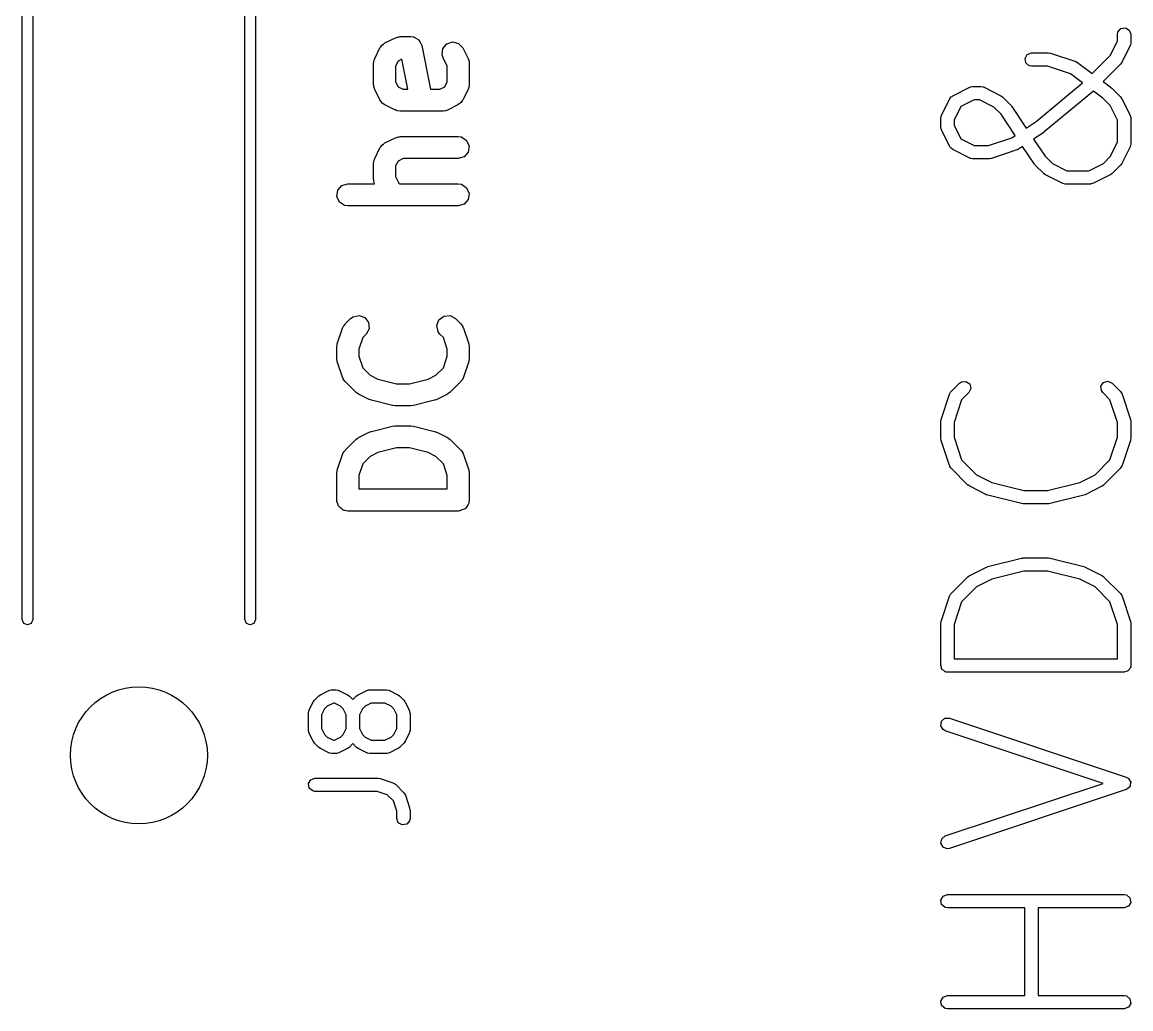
# Model space of a CAD drawing. Extents: x 37 to 259, y -144 to -45.
# Drawn here: x 52.02 to 64.56, y -67.21 to -56.05 of the extents above; entities that cross this region are included whole.
import ezdxf

# ---------------------------------------------------------------- set-up
doc = ezdxf.new("R2010")
doc.units = 0
doc.layers.add('BLACK', color=7, linetype='CONTINUOUS')

msp = doc.modelspace()

# ---------------------------------------------------------------- linework, layer by layer
at = {"layer": 'BLACK', "linetype": 'CONTINUOUS'}
for p, q in [((52.02, -62.811), (52.02, -51.806)), ((52.14, -51.806), (52.14, -62.811)), ((54.54, -62.811), (54.54, -51.806)), ((54.66, -51.806), (54.66, -62.811)), ((64.4118, -56.1874), (64.4163, -56.1618)), ((64.4163, -56.1618), (64.4493, -56.1225)), ((64.4493, -56.1225), (64.4998, -56.1136)), ((64.4998, -56.1136), (64.5442, -56.1392)), ((64.5442, -56.1392), (64.5618, -56.1874)), ((56.0756, -56.3307), (56.0883, -56.3124)), ((56.0883, -56.3124), (56.1075, -56.3011)), ((56.1075, -56.3011), (56.1238, -56.286)), ((56.1238, -56.286), (56.2428, -56.2264)), ((56.2428, -56.2264), (56.2769, -56.2152)), ((56.2769, -56.2152), (56.288, -56.2164)), ((56.288, -56.2164), (56.2987, -56.2132)), ((56.2987, -56.2132), (56.4178, -56.2132)), ((56.4178, -56.2132), (56.4424, -56.2168)), ((56.4424, -56.2168), (56.4465, -56.2166)), ((56.4465, -56.2166), (56.4484, -56.2177)), ((56.4484, -56.2177), (56.4533, -56.2184)), ((56.4533, -56.2184), (56.48, -56.2356)), ((56.48, -56.2356), (56.5077, -56.2514)), ((56.5077, -56.2514), (56.5093, -56.2546)), ((56.5093, -56.2546), (56.5124, -56.2566)), ((56.5124, -56.2566), (56.5256, -56.2855)), ((56.5256, -56.2855), (56.5403, -56.3137)), ((56.7786, -56.3497), (56.8229, -56.295)), ((56.8229, -56.295), (56.8897, -56.2728)), ((56.8897, -56.2728), (56.9578, -56.2903)), ((56.9578, -56.2903), (57.0058, -56.3419)), ((64.3299, -56.4287), (64.4118, -56.265)), ((64.4118, -56.265), (64.4118, -56.1874)), ((64.5544, -56.3118), (64.5538, -56.3162)), ((64.5572, -56.3083), (64.5544, -56.3118)), ((64.5618, -56.2827), (64.5572, -56.3083)), ((64.5618, -56.1874), (64.5618, -56.2827)), ((56.0083, -56.4609), (56.0679, -56.3419)), ((56.0679, -56.3419), (56.0715, -56.3366)), ((56.0715, -56.3366), (56.0722, -56.3339)), ((56.0722, -56.3339), (56.0756, -56.3307)), ((56.5403, -56.3137), (56.6393, -56.8085)), ((56.7709, -56.4196), (56.7786, -56.3497)), ((56.7821, -56.4537), (56.7709, -56.4196)), ((57.0058, -56.3419), (57.0653, -56.4609)), ((63.3653, -56.4601), (63.3909, -56.4157)), ((63.3909, -56.4157), (63.4391, -56.3981)), ((63.4391, -56.3981), (63.6296, -56.3981)), ((63.6296, -56.3981), (63.6517, -56.402)), ((63.6517, -56.402), (63.6533, -56.402)), ((63.6533, -56.402), (63.939, -56.4972)), ((64.126, -56.6326), (64.3299, -56.4287)), ((64.5538, -56.3162), (64.4586, -56.5067)), ((55.9951, -56.5168), (56.0003, -56.4813)), ((55.9951, -56.7549), (55.9951, -56.5168)), ((56.0003, -56.4813), (56.0064, -56.4719)), ((56.0064, -56.4719), (56.0083, -56.4609)), ((56.2728, -56.4909), (56.2451, -56.5463)), ((56.2451, -56.5463), (56.2451, -56.7254)), ((56.3165, -56.4691), (56.2728, -56.4909)), ((56.3843, -56.8085), (56.3165, -56.4691)), ((56.8285, -56.5463), (56.7821, -56.4537)), ((56.8285, -56.7254), (56.8285, -56.5463)), ((57.0653, -56.4609), (57.0766, -56.495)), ((57.0766, -56.495), (57.0753, -56.5061)), ((57.0753, -56.5061), (57.0785, -56.5168)), ((57.0785, -56.5168), (57.0785, -56.7549)), ((63.3742, -56.5106), (63.3653, -56.4601)), ((63.4135, -56.5436), (63.3742, -56.5106)), ((63.4391, -56.5481), (63.4135, -56.5436)), ((63.6174, -56.5481), (63.4391, -56.5481)), ((63.8801, -56.6357), (63.6174, -56.5481)), ((63.939, -56.4972), (63.9588, -56.5079)), ((63.9588, -56.5079), (63.9603, -56.5084)), ((63.9603, -56.5084), (64.126, -56.6326)), ((64.4446, -56.5262), (64.2472, -56.7235)), ((64.4452, -56.5247), (64.4446, -56.5262)), ((64.4586, -56.5067), (64.4452, -56.5247)), ((64.015, -56.7369), (63.8801, -56.6357)), ((55.9983, -56.7656), (55.9951, -56.7549)), ((55.9971, -56.7767), (55.9983, -56.7656)), ((56.0083, -56.8108), (55.9971, -56.7767)), ((56.0679, -56.9299), (56.0083, -56.8108)), ((56.2451, -56.7254), (56.2728, -56.7808)), ((56.2728, -56.7808), (56.3282, -56.8085)), ((56.3282, -56.8085), (56.3843, -56.8085)), ((56.6393, -56.8085), (56.7454, -56.8085)), ((56.7454, -56.8085), (56.8008, -56.7808)), ((56.8008, -56.7808), (56.8285, -56.7254)), ((57.0653, -56.8108), (57.0058, -56.9299)), ((57.0673, -56.7998), (57.0653, -56.8108)), ((57.0733, -56.7904), (57.0673, -56.7998)), ((57.0785, -56.7549), (57.0733, -56.7904)), ((62.5485, -56.8823), (62.7389, -56.787)), ((62.7389, -56.787), (62.7639, -56.7796)), ((62.7639, -56.7796), (62.7683, -56.7806)), ((62.7683, -56.7806), (62.7725, -56.7791)), ((62.7725, -56.7791), (62.8677, -56.7791)), ((62.8677, -56.7791), (62.8934, -56.7836)), ((62.8934, -56.7836), (62.8968, -56.7865)), ((62.8968, -56.7865), (62.9013, -56.787)), ((62.9013, -56.787), (63.0917, -56.8823)), ((63.4894, -57.1749), (64.015, -56.7369)), ((64.2472, -56.7235), (64.3413, -56.7941)), ((64.3413, -56.7941), (64.3466, -56.7998)), ((64.3466, -56.7998), (64.3493, -56.8011)), ((64.3493, -56.8011), (64.4446, -56.8963)), ((56.083, -56.9461), (56.0679, -56.9299)), ((57.0014, -56.9378), (56.998, -56.941)), ((57.0021, -56.9351), (57.0014, -56.9378)), ((57.0058, -56.9299), (57.0021, -56.9351)), ((62.4197, -57.1063), (62.5149, -56.9158)), ((62.5149, -56.9158), (62.5304, -56.8949)), ((62.5304, -56.8949), (62.5407, -56.8904)), ((62.5407, -56.8904), (62.5485, -56.8823)), ((62.7902, -56.9291), (62.6379, -57.0052)), ((62.85, -56.9291), (62.7902, -56.9291)), ((63.0138, -57.011), (62.85, -56.9291)), ((63.0917, -56.8823), (63.1097, -56.8956)), ((63.1097, -56.8956), (63.1112, -56.8963)), ((63.1112, -56.8963), (63.2065, -56.9915)), ((64.1383, -56.8294), (63.5824, -57.2927)), ((64.247, -56.9109), (64.1383, -56.8294)), ((64.3299, -56.9938), (64.247, -56.9109)), ((64.4446, -56.8963), (64.4574, -56.9147)), ((64.4574, -56.9147), (64.4586, -56.9158)), ((64.4586, -56.9158), (64.5538, -57.1063)), ((56.0943, -56.9653), (56.083, -56.9461)), ((56.1127, -56.978), (56.0943, -56.9653)), ((56.1158, -56.9814), (56.1127, -56.978)), ((56.1185, -56.9821), (56.1158, -56.9814)), ((56.1238, -56.9858), (56.1185, -56.9821)), ((56.2428, -57.0453), (56.1238, -56.9858)), ((56.2538, -57.0473), (56.2428, -57.0453)), ((56.2632, -57.0533), (56.2538, -57.0473)), ((56.2987, -57.0585), (56.2632, -57.0533)), ((56.7749, -57.0585), (56.2987, -57.0585)), ((56.7856, -57.0553), (56.7749, -57.0585)), ((56.7967, -57.0566), (56.7856, -57.0553)), ((56.8308, -57.0453), (56.7967, -57.0566)), ((56.9499, -56.9858), (56.8308, -57.0453)), ((56.9661, -56.9706), (56.9499, -56.9858)), ((56.9853, -56.9593), (56.9661, -56.9706)), ((56.998, -56.941), (56.9853, -56.9593)), ((62.6379, -57.0052), (62.5618, -57.1575)), ((63.0951, -57.0924), (63.0138, -57.011)), ((63.2065, -56.9915), (63.213, -57.0009)), ((63.213, -57.0009), (63.2158, -57.003)), ((63.2158, -57.003), (63.3794, -57.2483)), ((64.4118, -57.1575), (64.3299, -56.9938)), ((62.4118, -57.1398), (62.4163, -57.1142)), ((62.4118, -57.235), (62.4118, -57.1398)), ((62.4163, -57.1142), (62.4192, -57.1107)), ((62.4192, -57.1107), (62.4197, -57.1063)), ((62.5618, -57.1575), (62.5618, -57.2173)), ((63.2545, -57.3315), (63.0951, -57.0924)), ((63.3794, -57.2483), (63.4894, -57.1749)), ((64.4118, -57.4078), (64.4118, -57.1575)), ((64.5538, -57.1063), (64.5613, -57.1312)), ((64.5613, -57.1312), (64.5602, -57.1356)), ((64.5602, -57.1356), (64.5618, -57.1398)), ((64.5618, -57.1398), (64.5618, -57.4255)), ((62.4133, -57.2393), (62.4118, -57.235)), ((62.4123, -57.2436), (62.4133, -57.2393)), ((62.4197, -57.2686), (62.4123, -57.2436)), ((62.5149, -57.4591), (62.4197, -57.2686)), ((62.5618, -57.2173), (62.6379, -57.3696)), ((63.576, -57.2975), (63.4626, -57.3731)), ((63.5774, -57.2955), (63.576, -57.2975)), ((63.5824, -57.2927), (63.5774, -57.2955)), ((56.0883, -57.4434), (56.1075, -57.432)), ((56.1075, -57.432), (56.1238, -57.4169)), ((56.1238, -57.4169), (56.2428, -57.3574)), ((56.2428, -57.3574), (56.2769, -57.3461)), ((56.2769, -57.3461), (56.288, -57.3473)), ((56.288, -57.3473), (56.2987, -57.3442)), ((56.2987, -57.3442), (56.9535, -57.3442)), ((56.9535, -57.3442), (56.989, -57.3493)), ((56.989, -57.3493), (57.0481, -57.3875)), ((57.0481, -57.3875), (57.0772, -57.4516)), ((62.6379, -57.3696), (62.7902, -57.4458)), ((62.9508, -57.4458), (63.2154, -57.3575)), ((63.2154, -57.3575), (63.2545, -57.3315)), ((63.4626, -57.3731), (63.5927, -57.5682)), ((64.3299, -57.5716), (64.4118, -57.4078)), ((64.5618, -57.4255), (64.5572, -57.4512)), ((56.0083, -57.5919), (56.0679, -57.4728)), ((56.0679, -57.4728), (56.0715, -57.4675)), ((56.0715, -57.4675), (56.0722, -57.4648)), ((56.0722, -57.4648), (56.0756, -57.4617)), ((56.0756, -57.4617), (56.0883, -57.4434)), ((57.0671, -57.5212), (57.021, -57.5744)), ((57.0772, -57.4516), (57.0671, -57.5212)), ((62.5231, -57.4668), (62.5149, -57.4591)), ((62.5275, -57.4771), (62.5231, -57.4668)), ((62.5485, -57.4926), (62.5275, -57.4771)), ((62.7389, -57.5878), (62.5485, -57.4926)), ((62.7902, -57.4458), (62.9508, -57.4458)), ((63.2724, -57.4967), (62.9867, -57.5919)), ((63.2749, -57.4947), (63.2724, -57.4967)), ((63.2903, -57.4879), (63.2749, -57.4947)), ((63.3378, -57.4563), (63.2903, -57.4879)), ((63.472, -57.6576), (63.3378, -57.4563)), ((64.5538, -57.4591), (64.4586, -57.6495)), ((64.5544, -57.4546), (64.5538, -57.4591)), ((64.5572, -57.4512), (64.5544, -57.4546)), ((55.9951, -57.6478), (56.0003, -57.6123)), ((55.9951, -57.8263), (55.9951, -57.6478)), ((56.0003, -57.6123), (56.0064, -57.6029)), ((56.0064, -57.6029), (56.0083, -57.5919)), ((56.2728, -57.6219), (56.2451, -57.6773)), ((56.2451, -57.6773), (56.2451, -57.7968)), ((56.3282, -57.5942), (56.2728, -57.6219)), ((56.9535, -57.5942), (56.3282, -57.5942)), ((57.021, -57.5744), (56.9535, -57.5942)), ((62.7434, -57.5884), (62.7389, -57.5878)), ((62.7468, -57.5912), (62.7434, -57.5884)), ((62.7725, -57.5958), (62.7468, -57.5912)), ((62.963, -57.5958), (62.7725, -57.5958)), ((62.9645, -57.5952), (62.963, -57.5958)), ((62.9867, -57.5919), (62.9645, -57.5952)), ((63.4748, -57.6597), (63.472, -57.6576)), ((63.4813, -57.669), (63.4748, -57.6597)), ((63.5766, -57.7643), (63.4813, -57.669)), ((63.5927, -57.5682), (63.674, -57.6496)), ((63.674, -57.6496), (63.8378, -57.7315)), ((64.0881, -57.7315), (64.2519, -57.6496)), ((64.2519, -57.6496), (64.3299, -57.5716)), ((64.4446, -57.669), (64.3493, -57.7643)), ((64.4452, -57.6676), (64.4446, -57.669)), ((64.4586, -57.6495), (64.4452, -57.6676)), ((56.2451, -57.7968), (56.2824, -57.8713)), ((63.5781, -57.765), (63.5766, -57.7643)), ((63.5961, -57.7783), (63.5781, -57.765)), ((63.7866, -57.8736), (63.5961, -57.7783)), ((63.8378, -57.7315), (64.0881, -57.7315)), ((64.3298, -57.7783), (64.1393, -57.8736)), ((64.331, -57.7771), (64.3298, -57.7783)), ((64.3493, -57.7643), (64.331, -57.7771)), ((55.5898, -57.9529), (55.6359, -57.8997)), ((55.6359, -57.8997), (55.7035, -57.8799)), ((55.7035, -57.8799), (56.0076, -57.8799)), ((55.9983, -57.8371), (55.9951, -57.8263)), ((55.9971, -57.8482), (55.9983, -57.8371)), ((56.0076, -57.8799), (55.9971, -57.8482)), ((56.2824, -57.8713), (56.291, -57.8799)), ((56.291, -57.8799), (56.9535, -57.8799)), ((56.9535, -57.8799), (56.989, -57.8851)), ((56.989, -57.8851), (57.0481, -57.9232)), ((57.0481, -57.9232), (57.0772, -57.9873)), ((63.791, -57.8741), (63.7866, -57.8736)), ((63.7944, -57.877), (63.791, -57.8741)), ((63.8201, -57.8815), (63.7944, -57.877)), ((64.1058, -57.8815), (63.8201, -57.8815)), ((64.11, -57.8799), (64.1058, -57.8815)), ((64.1144, -57.881), (64.11, -57.8799)), ((64.1393, -57.8736), (64.1144, -57.881)), ((55.5797, -58.0225), (55.5898, -57.9529)), ((55.6089, -58.0866), (55.5797, -58.0225)), ((57.0671, -58.0569), (57.021, -58.1101)), ((57.0772, -57.9873), (57.0671, -58.0569)), ((55.668, -58.1248), (55.6089, -58.0866)), ((55.7035, -58.1299), (55.668, -58.1248)), ((56.9535, -58.1299), (55.7035, -58.1299)), ((57.021, -58.1101), (56.9535, -58.1299)), ((55.6746, -59.4641), (55.7341, -59.4046)), ((55.7341, -59.4046), (55.7629, -59.3831)), ((55.7629, -59.3831), (55.8317, -59.3683)), ((55.8317, -59.3683), (55.8976, -59.393)), ((55.8976, -59.393), (55.9397, -59.4494)), ((56.7098, -59.4838), (56.7345, -59.4179)), ((56.7345, -59.4179), (56.7909, -59.3758)), ((56.7909, -59.3758), (56.8611, -59.3709)), ((56.8611, -59.3709), (56.9228, -59.4046)), ((56.9228, -59.4046), (56.9823, -59.4641)), ((55.5849, -59.6916), (55.6444, -59.513)), ((55.6444, -59.513), (55.6605, -59.4809)), ((55.6605, -59.4809), (55.6692, -59.4739)), ((55.6692, -59.4739), (55.6746, -59.4641)), ((55.9447, -59.5196), (55.9109, -59.5814)), ((55.9397, -59.4494), (55.9447, -59.5196)), ((56.7246, -59.5526), (56.7098, -59.4838)), ((56.746, -59.5814), (56.7246, -59.5526)), ((56.9823, -59.4641), (57.0038, -59.4929)), ((57.0038, -59.4929), (57.0062, -59.5038)), ((57.0062, -59.5038), (57.0125, -59.513)), ((57.0125, -59.513), (57.0721, -59.6916)), ((55.5785, -59.7311), (55.5836, -59.6956)), ((55.5836, -59.6956), (55.5848, -59.6938)), ((55.5848, -59.6938), (55.5849, -59.6916)), ((55.8723, -59.62), (55.8285, -59.7514)), ((55.9109, -59.5814), (55.8723, -59.62)), ((56.7847, -59.62), (56.746, -59.5814)), ((56.8285, -59.7514), (56.7847, -59.62)), ((57.0721, -59.6916), (57.0784, -59.7269)), ((55.5785, -59.8501), (55.5785, -59.7311)), ((55.8285, -59.7514), (55.8285, -59.8299)), ((56.8285, -59.8299), (56.8285, -59.7514)), ((57.0784, -59.7269), (57.0779, -59.729)), ((57.0779, -59.729), (57.0785, -59.7311)), ((57.0785, -59.7311), (57.0785, -59.8501)), ((55.5791, -59.8522), (55.5785, -59.8501)), ((55.5785, -59.8544), (55.5791, -59.8522)), ((55.5849, -59.8897), (55.5785, -59.8544)), ((55.6444, -60.0682), (55.5849, -59.8897)), ((55.8285, -59.8299), (55.8723, -59.9612)), ((56.7847, -59.9612), (56.8285, -59.8299)), ((57.0721, -59.8897), (57.0125, -60.0682)), ((57.0733, -59.8856), (57.0721, -59.8875)), ((57.0721, -59.8875), (57.0721, -59.8897)), ((57.0785, -59.8501), (57.0733, -59.8856)), ((55.6508, -60.0774), (55.6444, -60.0682)), ((55.8723, -59.9612), (55.9561, -60.045)), ((55.9561, -60.045), (56.0447, -60.0893)), ((56.6122, -60.0893), (56.7009, -60.045)), ((56.7009, -60.045), (56.7847, -59.9612)), ((57.0125, -60.0682), (56.9964, -60.1003)), ((55.6531, -60.0884), (55.6508, -60.0774)), ((55.6746, -60.1171), (55.6531, -60.0884)), ((55.7937, -60.2361), (55.6746, -60.1171)), ((56.0447, -60.0893), (56.2546, -60.1418)), ((56.2546, -60.1418), (56.4024, -60.1418)), ((56.4024, -60.1418), (56.6122, -60.0893)), ((56.9823, -60.1171), (56.8633, -60.2361)), ((56.9877, -60.1073), (56.9823, -60.1171)), ((56.9964, -60.1003), (56.9877, -60.1073)), ((62.529, -60.2296), (62.6242, -60.1344)), ((62.6242, -60.1344), (62.6455, -60.1195)), ((62.6455, -60.1195), (62.6966, -60.115)), ((62.6966, -60.115), (62.7387, -60.1444)), ((62.752, -60.194), (62.7303, -60.2405)), ((62.7387, -60.1444), (62.752, -60.194)), ((64.2238, -60.168), (64.2533, -60.126)), ((64.2283, -60.2191), (64.2238, -60.168)), ((64.2533, -60.126), (64.3028, -60.1127)), ((64.3028, -60.1127), (64.3493, -60.1344)), ((64.3493, -60.1344), (64.4446, -60.2296)), ((55.7956, -60.2372), (55.7937, -60.2361)), ((55.7967, -60.2391), (55.7956, -60.2372)), ((55.8261, -60.2596), (55.7967, -60.2391)), ((55.9452, -60.3191), (55.8261, -60.2596)), ((55.9496, -60.3199), (55.9452, -60.3191)), ((55.9708, -60.3286), (55.9496, -60.3199)), ((56.7118, -60.3191), (56.6901, -60.3263)), ((56.8308, -60.2596), (56.7118, -60.3191)), ((56.8324, -60.2581), (56.8308, -60.2596)), ((56.8345, -60.2576), (56.8324, -60.2581)), ((56.8633, -60.2361), (56.8345, -60.2576)), ((62.4156, -60.5447), (62.5108, -60.2589)), ((62.5108, -60.2589), (62.5233, -60.236)), ((62.5233, -60.236), (62.5271, -60.2337)), ((62.5271, -60.2337), (62.529, -60.2296)), ((62.6476, -60.3232), (62.5618, -60.5805)), ((62.7303, -60.2405), (62.6476, -60.3232)), ((64.2433, -60.2405), (64.2283, -60.2191)), ((64.326, -60.3232), (64.2433, -60.2405)), ((64.4118, -60.5805), (64.326, -60.3232)), ((64.4446, -60.2296), (64.4595, -60.251)), ((64.4595, -60.251), (64.4599, -60.2554)), ((64.4599, -60.2554), (64.4627, -60.2589)), ((64.4627, -60.2589), (64.5579, -60.5447)), ((56.2089, -60.3881), (55.9708, -60.3286)), ((56.2125, -60.3879), (56.2089, -60.3881)), ((56.2392, -60.3918), (56.2125, -60.3879)), ((56.4178, -60.3918), (56.2392, -60.3918)), ((56.4212, -60.3908), (56.4178, -60.3918)), ((56.4481, -60.3881), (56.4212, -60.3908)), ((56.6862, -60.3286), (56.4481, -60.3881)), ((56.6901, -60.3263), (56.6862, -60.3286)), ((62.4118, -60.5684), (62.4157, -60.5463)), ((62.4118, -60.7589), (62.4118, -60.5684)), ((62.4157, -60.5463), (62.4156, -60.5447)), ((64.5579, -60.5447), (64.5612, -60.5668)), ((64.5612, -60.5668), (64.5618, -60.5684)), ((64.5618, -60.5684), (64.5618, -60.7589)), ((55.8261, -60.7502), (55.9452, -60.6907)), ((55.9452, -60.6907), (55.9669, -60.6835)), ((55.9669, -60.6835), (55.9708, -60.6813)), ((55.9708, -60.6813), (56.2089, -60.6217)), ((56.2089, -60.6217), (56.2358, -60.619)), ((56.2358, -60.619), (56.2392, -60.618)), ((56.2392, -60.618), (56.4178, -60.618)), ((56.4178, -60.618), (56.4445, -60.6219)), ((56.4445, -60.6219), (56.4481, -60.6217)), ((56.4481, -60.6217), (56.6862, -60.6813)), ((56.6862, -60.6813), (56.7073, -60.6899)), ((56.7073, -60.6899), (56.7118, -60.6907)), ((56.7118, -60.6907), (56.8308, -60.7502)), ((62.5618, -60.5805), (62.5618, -60.7467)), ((64.4118, -60.7467), (64.4118, -60.5805)), ((55.6746, -60.8927), (55.7937, -60.7737)), ((55.7937, -60.7737), (55.8224, -60.7522)), ((55.8224, -60.7522), (55.8245, -60.7517)), ((55.8245, -60.7517), (55.8261, -60.7502)), ((56.8308, -60.7502), (56.8603, -60.7707)), ((56.8603, -60.7707), (56.8614, -60.7726)), ((56.8614, -60.7726), (56.8633, -60.7737)), ((56.8633, -60.7737), (56.9823, -60.8927)), ((62.4123, -60.7604), (62.4118, -60.7589)), ((62.4156, -60.7826), (62.4123, -60.7604)), ((62.5108, -61.0683), (62.4156, -60.7826)), ((62.5618, -60.7467), (62.6476, -61.0041)), ((64.326, -61.0041), (64.4118, -60.7467)), ((64.5579, -60.7826), (64.4627, -61.0683)), ((64.5618, -60.7589), (64.5579, -60.7809)), ((64.5579, -60.7809), (64.5579, -60.7826)), ((55.5849, -61.1201), (55.6444, -60.9416)), ((55.6444, -60.9416), (55.6605, -60.9095)), ((55.6605, -60.9095), (55.6692, -60.9025)), ((55.6692, -60.9025), (55.6746, -60.8927)), ((56.0447, -60.9205), (55.9561, -60.9648)), ((56.2546, -60.868), (56.0447, -60.9205)), ((56.4024, -60.868), (56.2546, -60.868)), ((56.6122, -60.9205), (56.4024, -60.868)), ((56.7009, -60.9648), (56.6122, -60.9205)), ((56.9823, -60.8927), (57.0038, -60.9215)), ((57.0038, -60.9215), (57.0062, -60.9324)), ((57.0062, -60.9324), (57.0125, -60.9416)), ((57.0125, -60.9416), (57.0721, -61.1201)), ((55.8723, -61.0486), (55.8285, -61.1799)), ((55.9561, -60.9648), (55.8723, -61.0486)), ((56.7847, -61.0486), (56.7009, -60.9648)), ((56.8285, -61.1799), (56.7847, -61.0486)), ((62.5136, -61.0718), (62.5108, -61.0683)), ((62.514, -61.0763), (62.5136, -61.0718)), ((62.529, -61.0976), (62.514, -61.0763)), ((62.6476, -61.0041), (62.8169, -61.1734)), ((64.1566, -61.1734), (64.326, -61.0041)), ((64.4627, -61.0683), (64.4503, -61.0912)), ((55.5785, -61.1597), (55.5836, -61.1242)), ((55.5785, -61.4573), (55.5785, -61.1597)), ((55.5836, -61.1242), (55.5848, -61.1223)), ((55.5848, -61.1223), (55.5849, -61.1201)), ((55.8285, -61.1799), (55.8285, -61.3323)), ((56.8285, -61.3323), (56.8285, -61.1799)), ((57.0721, -61.1201), (57.0784, -61.1554)), ((57.0784, -61.1554), (57.0779, -61.1576)), ((57.0779, -61.1576), (57.0785, -61.1597)), ((57.0785, -61.1597), (57.0785, -61.4573)), ((62.7194, -61.2881), (62.529, -61.0976)), ((62.8169, -61.1734), (62.9891, -61.2595)), ((63.9844, -61.2595), (64.1566, -61.1734)), ((64.4446, -61.0976), (64.2541, -61.2881)), ((64.4465, -61.0935), (64.4446, -61.0976)), ((64.4503, -61.0912), (64.4465, -61.0935)), ((62.7209, -61.2888), (62.7194, -61.2881)), ((62.7389, -61.3021), (62.7209, -61.2888)), ((62.9294, -61.3974), (62.7389, -61.3021)), ((62.9891, -61.2595), (63.3531, -61.3505)), ((63.6204, -61.3505), (63.9844, -61.2595)), ((64.2346, -61.3021), (64.0441, -61.3974)), ((64.2357, -61.3009), (64.2346, -61.3021)), ((64.2541, -61.2881), (64.2357, -61.3009)), ((55.8285, -61.3323), (56.8285, -61.3323)), ((62.9329, -61.3978), (62.9294, -61.3974)), ((62.9448, -61.403), (62.9329, -61.3978)), ((63.3257, -61.4983), (62.9448, -61.403)), ((63.3531, -61.3505), (63.6204, -61.3505)), ((64.0288, -61.403), (63.6478, -61.4983)), ((64.0317, -61.4011), (64.0288, -61.403)), ((64.0441, -61.3974), (64.0317, -61.4011)), ((55.581, -61.466), (55.5785, -61.4573)), ((55.5797, -61.4749), (55.581, -61.466)), ((55.5908, -61.4992), (55.5797, -61.4749)), ((55.5983, -61.5248), (55.5908, -61.4992)), ((55.6051, -61.5307), (55.5983, -61.5248)), ((55.6089, -61.539), (55.6051, -61.5307)), ((55.6313, -61.5534), (55.6089, -61.539)), ((55.6514, -61.5709), (55.6313, -61.5534)), ((55.6604, -61.5722), (55.6514, -61.5709)), ((55.668, -61.5771), (55.6604, -61.5722)), ((55.7035, -61.5823), (55.668, -61.5771)), ((56.9621, -61.5797), (56.9535, -61.5823)), ((56.9711, -61.581), (56.9621, -61.5797)), ((56.9954, -61.57), (56.9711, -61.581)), ((57.021, -61.5625), (56.9954, -61.57)), ((57.0269, -61.5556), (57.021, -61.5625)), ((57.0352, -61.5519), (57.0269, -61.5556)), ((57.0496, -61.5295), (57.0352, -61.5519)), ((57.0671, -61.5093), (57.0496, -61.5295)), ((57.0684, -61.5004), (57.0671, -61.5093)), ((57.0733, -61.4928), (57.0684, -61.5004)), ((57.0785, -61.4573), (57.0733, -61.4928)), ((63.3292, -61.4979), (63.3257, -61.4983)), ((63.3439, -61.5005), (63.3292, -61.4979)), ((63.6296, -61.5005), (63.3439, -61.5005)), ((63.6329, -61.4993), (63.6296, -61.5005)), ((63.6478, -61.4983), (63.6329, -61.4993)), ((56.9535, -61.5823), (55.7035, -61.5823)), ((62.9448, -62.2099), (63.3257, -62.1147)), ((63.3257, -62.1147), (63.3406, -62.1136)), ((63.3406, -62.1136), (63.3439, -62.1124)), ((63.3439, -62.1124), (63.6296, -62.1124)), ((63.6296, -62.1124), (63.6444, -62.115)), ((63.6444, -62.115), (63.6478, -62.1147)), ((63.6478, -62.1147), (64.0288, -62.2099)), ((62.529, -62.5153), (62.7194, -62.3249)), ((62.7194, -62.3249), (62.7378, -62.312)), ((62.7378, -62.312), (62.7389, -62.3108)), ((62.7389, -62.3108), (62.9294, -62.2156)), ((62.9294, -62.2156), (62.9418, -62.2119)), ((62.9418, -62.2119), (62.9448, -62.2099)), ((63.3531, -62.2624), (62.9891, -62.3534)), ((63.6204, -62.2624), (63.3531, -62.2624)), ((63.9844, -62.3534), (63.6204, -62.2624)), ((64.0288, -62.2099), (64.0406, -62.2152)), ((64.0406, -62.2152), (64.0441, -62.2156)), ((64.0441, -62.2156), (64.2346, -62.3108)), ((64.2346, -62.3108), (64.2526, -62.3242)), ((64.2526, -62.3242), (64.2541, -62.3249)), ((64.2541, -62.3249), (64.4446, -62.5153)), ((62.8169, -62.4395), (62.6476, -62.6089)), ((62.9891, -62.3534), (62.8169, -62.4395)), ((64.1566, -62.4395), (63.9844, -62.3534)), ((64.326, -62.6089), (64.1566, -62.4395)), ((62.4156, -62.8304), (62.5108, -62.5447)), ((62.5108, -62.5447), (62.5233, -62.5218)), ((62.5233, -62.5218), (62.5271, -62.5194)), ((62.5271, -62.5194), (62.529, -62.5153)), ((64.4446, -62.5153), (64.4595, -62.5367)), ((64.4595, -62.5367), (64.4599, -62.5412)), ((64.4599, -62.5412), (64.4627, -62.5447)), ((64.4627, -62.5447), (64.5579, -62.8304)), ((62.6476, -62.6089), (62.5618, -62.8663)), ((64.4118, -62.8663), (64.326, -62.6089)), ((52.0376, -62.8534), (52.02, -62.811)), ((52.14, -62.811), (52.1224, -62.8534)), ((54.5576, -62.8534), (54.54, -62.811)), ((54.66, -62.811), (54.6424, -62.8534)), ((62.4118, -62.8541), (62.4157, -62.832)), ((62.4157, -62.832), (62.4156, -62.8304)), ((64.5579, -62.8304), (64.5612, -62.8526)), ((52.08, -62.871), (52.0376, -62.8534)), ((52.1224, -62.8534), (52.08, -62.871)), ((54.6, -62.871), (54.5576, -62.8534)), ((54.6424, -62.8534), (54.6, -62.871)), ((62.4118, -63.3303), (62.4118, -62.8541)), ((62.5618, -62.8663), (62.5618, -63.2553)), ((64.4118, -63.2553), (64.4118, -62.8663)), ((64.5612, -62.8526), (64.5618, -62.8541)), ((64.5618, -62.8541), (64.5618, -63.3303)), ((62.4184, -63.3486), (62.4118, -63.3303)), ((62.5618, -63.2553), (64.4118, -63.2553)), ((64.5618, -63.3303), (64.56, -63.34)), ((62.4218, -63.3678), (62.4184, -63.3486)), ((62.427, -63.3721), (62.4218, -63.3678)), ((62.4293, -63.3785), (62.427, -63.3721)), ((62.4462, -63.3882), (62.4293, -63.3785)), ((62.4611, -63.4008), (62.4462, -63.3882)), ((62.4709, -63.4025), (62.4611, -63.4008)), ((62.4737, -63.4041), (62.4709, -63.4025)), ((62.477, -63.4036), (62.4737, -63.4041)), ((62.4868, -63.4053), (62.477, -63.4036)), ((64.4868, -63.4053), (62.4868, -63.4053)), ((64.5051, -63.3986), (64.4868, -63.4053)), ((64.5243, -63.3952), (64.5051, -63.3986)), ((64.5286, -63.3901), (64.5243, -63.3952)), ((64.535, -63.3877), (64.5286, -63.3901)), ((64.5447, -63.3709), (64.535, -63.3877)), ((64.5572, -63.3559), (64.5447, -63.3709)), ((64.559, -63.3462), (64.5572, -63.3559)), ((64.5606, -63.3433), (64.559, -63.3462)), ((64.56, -63.34), (64.5606, -63.3433)), ((55.327, -63.7215), (55.3746, -63.6739)), ((55.3746, -63.6739), (55.393, -63.6611)), ((55.393, -63.6611), (55.3941, -63.6599)), ((55.3941, -63.6599), (55.4893, -63.6123)), ((55.4893, -63.6123), (55.5143, -63.6048)), ((55.5143, -63.6048), (55.5186, -63.6059)), ((55.5186, -63.6059), (55.5229, -63.6043)), ((55.5229, -63.6043), (55.5705, -63.6043)), ((55.5705, -63.6043), (55.5961, -63.6089)), ((55.5961, -63.6089), (55.5996, -63.6117)), ((55.5996, -63.6117), (55.604, -63.6123)), ((55.604, -63.6123), (55.6993, -63.6599)), ((55.6993, -63.6599), (55.7173, -63.6732)), ((55.7173, -63.6732), (55.7187, -63.6739)), ((55.7187, -63.6739), (55.761, -63.7161)), ((55.761, -63.7161), (55.8032, -63.6739)), ((55.8032, -63.6739), (55.8215, -63.6611)), ((55.8215, -63.6611), (55.8226, -63.6599)), ((55.8226, -63.6599), (55.9179, -63.6123)), ((55.9179, -63.6123), (55.9429, -63.6048)), ((55.9429, -63.6048), (55.9472, -63.6059)), ((55.9472, -63.6059), (55.9514, -63.6043)), ((55.9514, -63.6043), (56.1419, -63.6043)), ((56.1419, -63.6043), (56.1676, -63.6089)), ((56.1676, -63.6089), (56.171, -63.6117)), ((56.171, -63.6117), (56.1754, -63.6123)), ((56.1754, -63.6123), (56.2707, -63.6599)), ((56.2707, -63.6599), (56.2887, -63.6732)), ((56.2887, -63.6732), (56.2902, -63.6739)), ((56.2902, -63.6739), (56.3378, -63.7215)), ((55.2648, -63.8407), (55.2653, -63.8363)), ((55.2653, -63.8363), (55.3129, -63.741)), ((55.3129, -63.741), (55.3263, -63.723)), ((55.3263, -63.723), (55.327, -63.7215)), ((55.4416, -63.819), (55.4074, -63.8875)), ((55.472, -63.7886), (55.4416, -63.819)), ((55.5406, -63.7543), (55.472, -63.7886)), ((55.5528, -63.7543), (55.5406, -63.7543)), ((55.6213, -63.7886), (55.5528, -63.7543)), ((55.6517, -63.819), (55.6213, -63.7886)), ((55.686, -63.8875), (55.6517, -63.819)), ((55.8702, -63.819), (55.836, -63.8875)), ((55.9006, -63.7886), (55.8702, -63.819)), ((55.9691, -63.7543), (55.9006, -63.7886)), ((56.1242, -63.7543), (55.9691, -63.7543)), ((56.1927, -63.7886), (56.1242, -63.7543)), ((56.2231, -63.819), (56.1927, -63.7886)), ((56.2574, -63.8875), (56.2231, -63.819)), ((56.3378, -63.7215), (56.3507, -63.7399)), ((56.3507, -63.7399), (56.3518, -63.741)), ((56.3518, -63.741), (56.3995, -63.8363)), ((56.3995, -63.8363), (56.4069, -63.8612)), ((55.2574, -63.8698), (55.2619, -63.8442)), ((55.2574, -64.0603), (55.2574, -63.8698)), ((55.2619, -63.8442), (55.2648, -63.8407)), ((55.4074, -63.8875), (55.4074, -64.0426)), ((55.686, -64.0426), (55.686, -63.8875)), ((55.836, -63.8875), (55.836, -64.0426)), ((56.2574, -64.0426), (56.2574, -63.8875)), ((56.4069, -63.8612), (56.4058, -63.8656)), ((56.4058, -63.8656), (56.4074, -63.8698)), ((56.4074, -63.8698), (56.4074, -64.0603)), ((62.4133, -64.012), (62.4208, -63.9612)), ((62.4208, -63.9612), (62.4592, -63.9272)), ((62.4592, -63.9272), (62.5105, -63.9258)), ((62.5105, -63.9258), (64.5105, -64.5925)), ((55.2589, -64.0645), (55.2574, -64.0603)), ((55.2579, -64.0689), (55.2589, -64.0645)), ((55.2653, -64.0938), (55.2579, -64.0689)), ((55.4074, -64.0426), (55.4416, -64.1111)), ((55.6517, -64.1111), (55.686, -64.0426)), ((55.836, -64.0426), (55.8702, -64.1111)), ((56.2231, -64.1111), (56.2574, -64.0426)), ((56.4029, -64.0859), (56.4, -64.0894)), ((56.4074, -64.0603), (56.4029, -64.0859)), ((62.4401, -64.0557), (62.4133, -64.012)), ((62.463, -64.0681), (62.4401, -64.0557)), ((64.2496, -64.6636), (62.463, -64.0681)), ((55.3129, -64.1891), (55.2653, -64.0938)), ((55.3141, -64.1902), (55.3129, -64.1891)), ((55.327, -64.2086), (55.3141, -64.1902)), ((55.3746, -64.2562), (55.327, -64.2086)), ((55.4416, -64.1111), (55.472, -64.1415)), ((55.472, -64.1415), (55.5406, -64.1758)), ((55.5406, -64.1758), (55.5528, -64.1758)), ((55.5528, -64.1758), (55.6213, -64.1415)), ((55.6213, -64.1415), (55.6517, -64.1111)), ((55.761, -64.214), (55.7187, -64.2562)), ((55.8032, -64.2562), (55.761, -64.214)), ((55.8702, -64.1111), (55.9006, -64.1415)), ((55.9006, -64.1415), (55.9691, -64.1758)), ((55.9691, -64.1758), (56.1242, -64.1758)), ((56.1242, -64.1758), (56.1927, -64.1415)), ((56.1927, -64.1415), (56.2231, -64.1111)), ((56.3378, -64.2086), (56.2902, -64.2562)), ((56.3385, -64.2071), (56.3378, -64.2086)), ((56.3518, -64.1891), (56.3385, -64.2071)), ((56.3995, -64.0938), (56.3518, -64.1891)), ((56.4, -64.0894), (56.3995, -64.0938)), ((55.3761, -64.2569), (55.3746, -64.2562)), ((55.3941, -64.2702), (55.3761, -64.2569)), ((55.4893, -64.3178), (55.3941, -64.2702)), ((55.4938, -64.3184), (55.4893, -64.3178)), ((55.4972, -64.3212), (55.4938, -64.3184)), ((55.5229, -64.3258), (55.4972, -64.3212)), ((55.5705, -64.3258), (55.5229, -64.3258)), ((55.5747, -64.3242), (55.5705, -64.3258)), ((55.579, -64.3253), (55.5747, -64.3242)), ((55.604, -64.3178), (55.579, -64.3253)), ((55.6993, -64.2702), (55.604, -64.3178)), ((55.7004, -64.269), (55.6993, -64.2702)), ((55.7187, -64.2562), (55.7004, -64.269)), ((55.8046, -64.2569), (55.8032, -64.2562)), ((55.8226, -64.2702), (55.8046, -64.2569)), ((55.9179, -64.3178), (55.8226, -64.2702)), ((55.9223, -64.3184), (55.9179, -64.3178)), ((55.9258, -64.3212), (55.9223, -64.3184)), ((55.9514, -64.3258), (55.9258, -64.3212)), ((56.1419, -64.3258), (55.9514, -64.3258)), ((56.1461, -64.3242), (56.1419, -64.3258)), ((56.1505, -64.3253), (56.1461, -64.3242)), ((56.1754, -64.3178), (56.1505, -64.3253)), ((56.2707, -64.2702), (56.1754, -64.3178)), ((56.2718, -64.269), (56.2707, -64.2702)), ((56.2902, -64.2562), (56.2718, -64.269)), ((55.2585, -64.6663), (55.2842, -64.6219)), ((55.2674, -64.7168), (55.2585, -64.6663)), ((55.2842, -64.6219), (55.3324, -64.6043)), ((55.3324, -64.6043), (56.0467, -64.6043)), ((56.0467, -64.6043), (56.0687, -64.6082)), ((56.0687, -64.6082), (56.0704, -64.6082)), ((56.0704, -64.6082), (56.2132, -64.6558)), ((56.2132, -64.6558), (56.2361, -64.6682)), ((56.2361, -64.6682), (56.2385, -64.672)), ((56.2385, -64.672), (56.2426, -64.6739)), ((56.2426, -64.6739), (56.3378, -64.7692)), ((62.463, -65.2591), (64.2496, -64.6636)), ((64.5105, -64.5925), (64.5334, -64.6049)), ((64.5507, -64.7029), (64.5321, -64.7176)), ((64.5334, -64.6049), (64.5345, -64.6067)), ((64.5345, -64.6067), (64.5365, -64.6075)), ((64.5365, -64.6075), (64.5478, -64.6284)), ((64.5478, -64.6284), (64.5602, -64.6486)), ((64.5511, -64.7008), (64.5507, -64.7029)), ((64.5527, -64.6993), (64.5511, -64.7008)), ((64.5562, -64.6759), (64.5527, -64.6993)), ((64.5609, -64.6526), (64.5562, -64.6759)), ((64.5602, -64.6486), (64.5599, -64.6507)), ((64.5599, -64.6507), (64.5609, -64.6526)), ((55.3067, -64.7498), (55.2674, -64.7168)), ((55.3324, -64.7543), (55.3067, -64.7498)), ((56.0345, -64.7543), (55.3324, -64.7543)), ((56.149, -64.7925), (56.0345, -64.7543)), ((56.2192, -64.8627), (56.149, -64.7925)), ((56.3378, -64.7692), (56.3527, -64.7905)), ((56.3527, -64.7905), (56.3531, -64.795)), ((56.3531, -64.795), (56.3559, -64.7985)), ((56.3559, -64.7985), (56.4035, -64.9413)), ((64.5105, -64.7348), (62.5105, -65.4014)), ((64.5122, -64.7334), (64.5105, -64.7348)), ((64.5143, -64.7334), (64.5122, -64.7334)), ((64.5321, -64.7176), (64.5143, -64.7334)), ((56.2574, -64.9772), (56.2192, -64.8627)), ((56.4035, -64.9413), (56.4068, -64.9635)), ((56.4068, -64.9635), (56.4074, -64.965)), ((56.4074, -64.965), (56.4074, -65.0603)), ((56.2574, -65.0603), (56.2574, -64.9772)), ((56.2749, -65.1085), (56.2574, -65.0603)), ((56.4029, -65.0859), (56.3699, -65.1252)), ((56.4074, -65.0603), (56.4029, -65.0859)), ((56.3194, -65.1341), (56.2749, -65.1085)), ((56.3699, -65.1252), (56.3194, -65.1341)), ((62.4126, -65.3413), (62.4229, -65.291)), ((62.437, -65.3864), (62.4126, -65.3413)), ((62.4229, -65.291), (62.463, -65.2591)), ((62.4847, -65.4053), (62.437, -65.3864)), ((62.5105, -65.4014), (62.4847, -65.4053)), ((62.4129, -65.9839), (62.4386, -65.9395)), ((62.4386, -65.9395), (62.4868, -65.922)), ((62.4868, -65.922), (64.4868, -65.922)), ((64.4868, -65.922), (64.5124, -65.9265)), ((64.5124, -65.9265), (64.5517, -65.9595)), ((64.5517, -65.9595), (64.5606, -66.01)), ((62.4218, -66.0345), (62.4129, -65.9839)), ((62.4611, -66.0674), (62.4218, -66.0345)), ((62.4868, -66.072), (62.4611, -66.0674)), ((63.3641, -66.072), (62.4868, -66.072)), ((63.3641, -67.0648), (63.3641, -66.072)), ((64.4868, -66.072), (63.5141, -66.072)), ((63.5141, -66.072), (63.5141, -67.0648)), ((64.535, -66.0544), (64.4868, -66.072)), ((64.5606, -66.01), (64.535, -66.0544)), ((62.4129, -67.1268), (62.4386, -67.0824)), ((62.4386, -67.0824), (62.4868, -67.0648)), ((62.4868, -67.0648), (63.3641, -67.0648)), ((63.5141, -67.0648), (64.4868, -67.0648)), ((64.4868, -67.0648), (64.5124, -67.0693)), ((64.5124, -67.0693), (64.5517, -67.1023)), ((62.4218, -67.1773), (62.4129, -67.1268)), ((62.4611, -67.2103), (62.4218, -67.1773)), ((62.4868, -67.2148), (62.4611, -67.2103)), ((64.4868, -67.2148), (62.4868, -67.2148)), ((64.535, -67.1973), (64.4868, -67.2148)), ((64.5606, -67.1528), (64.535, -67.1973)), ((64.5517, -67.1023), (64.5606, -67.1528))]:
    msp.add_line(p, q, dxfattribs=at)
at = {"layer": 'BLACK'}
msp.add_circle((53.34, -64.346), 0.775, dxfattribs=at)

doc.saveas('drawing.dxf')
